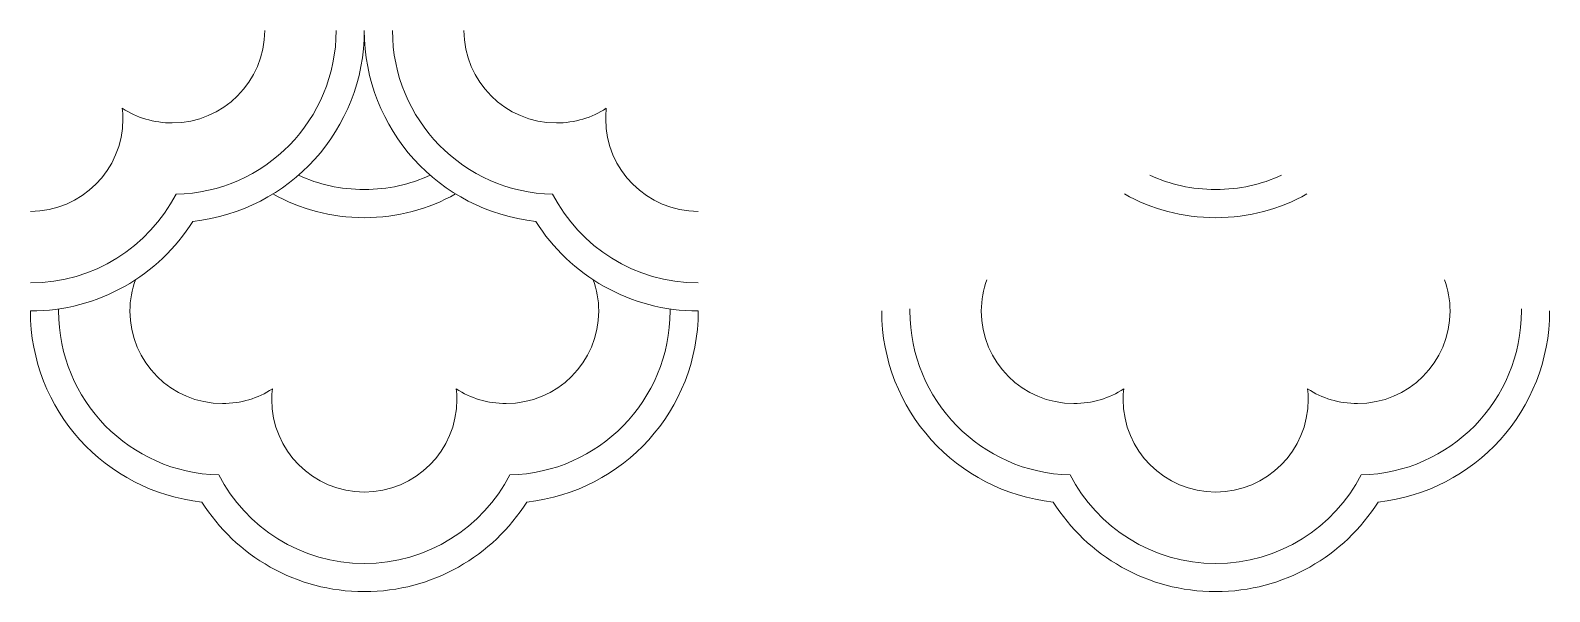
# Model space of a CAD drawing. Header units: millimetres. Extents: x -202 to 205, y -13 to 269.
# Drawn here: x -202 to -115.5, y 198.3 to 230.2 of the extents above; entities that cross this region are included whole.
import ezdxf

# ---------------------------------------------------------------- set-up
doc = ezdxf.new("R2010")
doc.units = ezdxf.units.MM
doc.header["$MEASUREMENT"] = 0
doc.layers.add('Default', color=18, linetype='Continuous')

msp = doc.modelspace()

# ---------------------------------------------------------------- linework, layer by layer
at = {"layer": 'Default', "color": 5, "lineweight": 20}
for points, knots in [([(-188.668, 230.225), (-188.668, 227.316), (-191.026, 224.957), (-193.935, 224.957), (-194.981, 224.957), (-195.956, 225.262), (-196.775, 225.788)], [0, 0, 0, 0, 0.333333, 0.333333, 0.333333, 1, 1, 1, 1]), ([(-169.224, 225.788), (-170.043, 225.262), (-171.018, 224.957), (-172.063, 224.957), (-174.973, 224.957), (-177.331, 227.316), (-177.331, 230.225)], [0, 0, 0, 0, 0.333333, 0.333333, 0.333333, 1, 1, 1, 1]), ([(-202.009, 219.919), (-199.099, 219.919), (-196.741, 222.277), (-196.741, 225.186), (-196.741, 225.39), (-196.753, 225.59), (-196.775, 225.788)], [0, 0, 0, 0, 0.333333, 0.333333, 0.333333, 1, 1, 1, 1]), ([(-163.99, 219.919), (-166.899, 219.919), (-169.258, 222.277), (-169.258, 225.186), (-169.258, 225.39), (-169.246, 225.59), (-169.224, 225.788)], [0, 0, 0, 0, 0.333333, 0.333333, 0.333333, 1, 1, 1, 1]), ([(-179.245, 221.978), (-180.389, 221.456), (-181.66, 221.166), (-182.999, 221.166), (-184.338, 221.166), (-185.61, 221.456), (-186.754, 221.978)], [0, 0, 0, 0, 0.333333, 0.333333, 0.333333, 1, 1, 1, 1]), ([(-130.782, 221.978), (-131.926, 221.456), (-133.197, 221.166), (-134.536, 221.166), (-135.876, 221.166), (-137.147, 221.456), (-138.291, 221.978)], [0, 0, 0, 0, 0.333333, 0.333333, 0.333333, 1, 1, 1, 1]), ([(-177.801, 220.913), (-179.339, 220.053), (-181.112, 219.562), (-182.999, 219.562), (-184.887, 219.562), (-186.66, 220.053), (-188.198, 220.913)], [0, 0, 0, 0, 0.333333, 0.333333, 0.333333, 1, 1, 1, 1]), ([(-129.338, 220.913), (-130.876, 220.053), (-132.649, 219.562), (-134.536, 219.562), (-136.424, 219.562), (-138.198, 220.053), (-139.735, 220.913)], [0, 0, 0, 0, 0.333333, 0.333333, 0.333333, 1, 1, 1, 1]), ([(-196.034, 216.025), (-196.232, 215.471), (-196.341, 214.873), (-196.341, 214.251), (-196.341, 211.341), (-193.982, 208.983), (-191.073, 208.983), (-190.027, 208.983), (-189.052, 209.287), (-188.233, 209.813)], [0, 0, 0, 0, 0.25, 0.25, 0.25, 0.5, 0.5, 0.5, 1, 1, 1, 1]), ([(-177.766, 209.813), (-176.946, 209.287), (-175.972, 208.983), (-174.926, 208.983), (-172.017, 208.983), (-169.658, 211.341), (-169.658, 214.251), (-169.658, 214.873), (-169.766, 215.471), (-169.965, 216.025)], [0, 0, 0, 0, 0.25, 0.25, 0.25, 0.5, 0.5, 0.5, 1, 1, 1, 1]), ([(-147.571, 216.025), (-147.77, 215.471), (-147.877, 214.873), (-147.877, 214.251), (-147.877, 211.341), (-145.519, 208.983), (-142.61, 208.983), (-141.564, 208.983), (-140.589, 209.287), (-139.77, 209.813)], [0, 0, 0, 0, 0.25, 0.25, 0.25, 0.5, 0.5, 0.5, 1, 1, 1, 1]), ([(-129.303, 209.813), (-128.483, 209.287), (-127.509, 208.983), (-126.463, 208.983), (-123.554, 208.983), (-121.195, 211.341), (-121.195, 214.251), (-121.195, 214.873), (-121.303, 215.471), (-121.502, 216.025)], [0, 0, 0, 0, 0.25, 0.25, 0.25, 0.5, 0.5, 0.5, 1, 1, 1, 1]), ([(-200.405, 214.368), (-200.405, 214.329), (-200.406, 214.29), (-200.406, 214.251), (-200.406, 209.168), (-196.343, 205.035), (-191.289, 204.92)], [0, 0, 0, 0, 0.333333, 0.333333, 0.333333, 1, 1, 1, 1]), ([(-174.71, 204.92), (-169.655, 205.035), (-165.593, 209.168), (-165.593, 214.251), (-165.593, 214.29), (-165.593, 214.329), (-165.594, 214.368)], [0, 0, 0, 0, 0.333333, 0.333333, 0.333333, 1, 1, 1, 1]), ([(-151.942, 214.368), (-151.943, 214.329), (-151.943, 214.29), (-151.943, 214.251), (-151.943, 209.168), (-147.881, 205.035), (-142.826, 204.92)], [0, 0, 0, 0, 0.333333, 0.333333, 0.333333, 1, 1, 1, 1]), ([(-126.247, 204.92), (-121.192, 205.035), (-117.13, 209.168), (-117.13, 214.251), (-117.13, 214.29), (-117.13, 214.329), (-117.131, 214.368)], [0, 0, 0, 0, 0.333333, 0.333333, 0.333333, 1, 1, 1, 1]), ([(-188.233, 209.813), (-188.255, 209.615), (-188.267, 209.415), (-188.267, 209.212), (-188.267, 206.303), (-185.909, 203.944), (-182.999, 203.944), (-180.09, 203.944), (-177.731, 206.303), (-177.731, 209.212), (-177.731, 209.415), (-177.743, 209.615), (-177.766, 209.813)], [0, 0, 0, 0, 0.2, 0.2, 0.2, 0.4, 0.4, 0.4, 0.6, 0.6, 0.6, 1, 1, 1, 1]), ([(-139.77, 209.813), (-139.792, 209.615), (-139.804, 209.415), (-139.804, 209.212), (-139.804, 206.303), (-137.446, 203.944), (-134.536, 203.944), (-131.627, 203.944), (-129.269, 206.303), (-129.269, 209.212), (-129.269, 209.415), (-129.28, 209.615), (-129.303, 209.813)], [0, 0, 0, 0, 0.2, 0.2, 0.2, 0.4, 0.4, 0.4, 0.6, 0.6, 0.6, 1, 1, 1, 1]), ([(-191.289, 204.92), (-189.735, 201.925), (-186.606, 199.879), (-182.999, 199.879), (-179.393, 199.879), (-176.263, 201.925), (-174.71, 204.92)], [0, 0, 0, 0, 0.333333, 0.333333, 0.333333, 1, 1, 1, 1]), ([(-142.826, 204.92), (-141.272, 201.925), (-138.143, 199.879), (-134.536, 199.879), (-130.93, 199.879), (-127.801, 201.925), (-126.247, 204.92)], [0, 0, 0, 0, 0.333333, 0.333333, 0.333333, 1, 1, 1, 1]), ([(-192.25, 203.377), (-190.313, 200.312), (-186.894, 198.276), (-182.999, 198.276), (-179.105, 198.276), (-175.686, 200.312), (-173.748, 203.377)], [0, 0, 0, 0, 0.333333, 0.333333, 0.333333, 1, 1, 1, 1]), ([(-143.788, 203.377), (-141.85, 200.312), (-138.431, 198.276), (-134.536, 198.276), (-130.642, 198.276), (-127.223, 200.312), (-125.285, 203.377)], [0, 0, 0, 0, 0.333333, 0.333333, 0.333333, 1, 1, 1, 1])]:
    msp.add_open_spline(points, degree=3, knots=knots, dxfattribs=at)
for points in [[(-184.602, 230.225), (-184.602, 225.143), (-188.665, 221.009), (-193.719, 220.895)], [(-182.999, 230.225), (-182.999, 224.583), (-187.272, 219.939), (-192.758, 219.352)], [(-173.241, 219.352), (-178.727, 219.939), (-182.999, 224.583), (-182.999, 230.225)], [(-172.28, 220.895), (-177.334, 221.01), (-181.396, 225.143), (-181.396, 230.225)], [(-193.719, 220.895), (-195.273, 217.9), (-198.402, 215.854), (-202.009, 215.854)], [(-163.99, 215.854), (-167.597, 215.854), (-170.726, 217.9), (-172.28, 220.895)], [(-192.758, 219.352), (-194.695, 216.286), (-198.114, 214.251), (-202.009, 214.251)], [(-163.99, 214.251), (-167.884, 214.251), (-171.304, 216.286), (-173.241, 219.352)], [(-202.009, 214.251), (-202.009, 208.609), (-197.736, 203.965), (-192.25, 203.377)], [(-173.748, 203.377), (-168.262, 203.965), (-163.99, 208.609), (-163.99, 214.251)], [(-153.546, 214.251), (-153.546, 208.609), (-149.273, 203.965), (-143.788, 203.377)], [(-125.285, 203.377), (-119.799, 203.965), (-115.527, 208.609), (-115.527, 214.251)]]:
    msp.add_open_spline(points, degree=3, dxfattribs=at)

doc.saveas('drawing.dxf')
